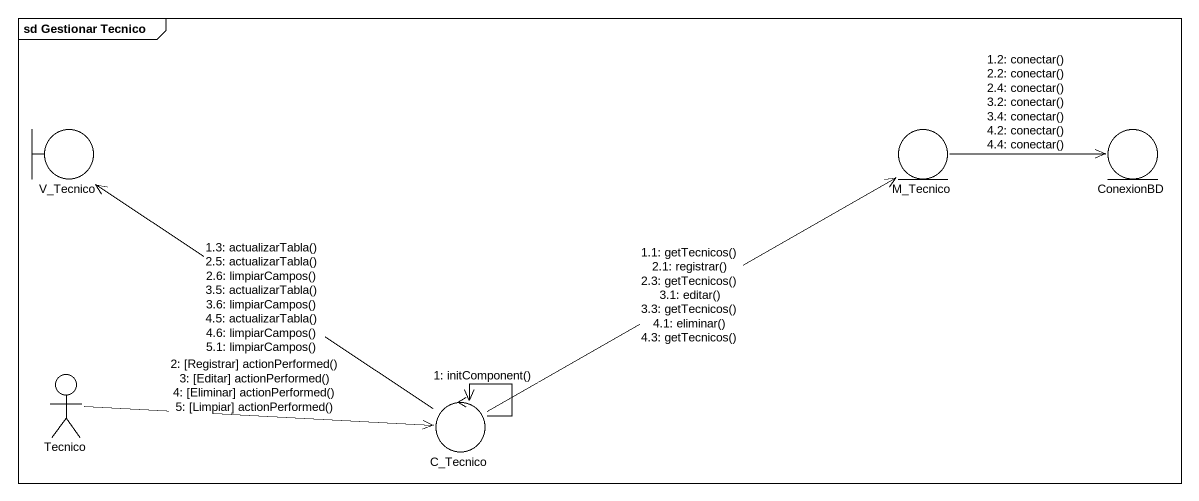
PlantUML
@startuml
mainframe sd Gestionar Tecnico
boundary V_Tecnico
entity M_Tecnico
entity ConexionBD
actor Tecnico
control C_Tecnico
C_Tecnico --> C_Tecnico : 1: initComponent()
C_Tecnico -right-> M_Tecnico : 1.1: getTecnicos()\n2.1: registrar()\n2.3: getTecnicos()\n3.1: editar()\n3.3: getTecnicos()\n4.1: eliminar()\n4.3: getTecnicos()
M_Tecnico -right-> ConexionBD : 1.2: conectar()\n2.2: conectar()\n2.4: conectar()\n3.2: conectar()\n3.4: conectar()\n4.2: conectar()\n4.4: conectar()
C_Tecnico -up-> V_Tecnico : 1.3: actualizarTabla()\n2.5: actualizarTabla()\n2.6: limpiarCampos()\n3.5: actualizarTabla()\n3.6: limpiarCampos()\n4.5: actualizarTabla()\n4.6: limpiarCampos()\n5.1: limpiarCampos()
Tecnico -right-> C_Tecnico : 2: [Registrar] actionPerformed()\n3: [Editar] actionPerformed()\n4: [Eliminar] actionPerformed()\n5: [Limpiar] actionPerformed()
@enduml
